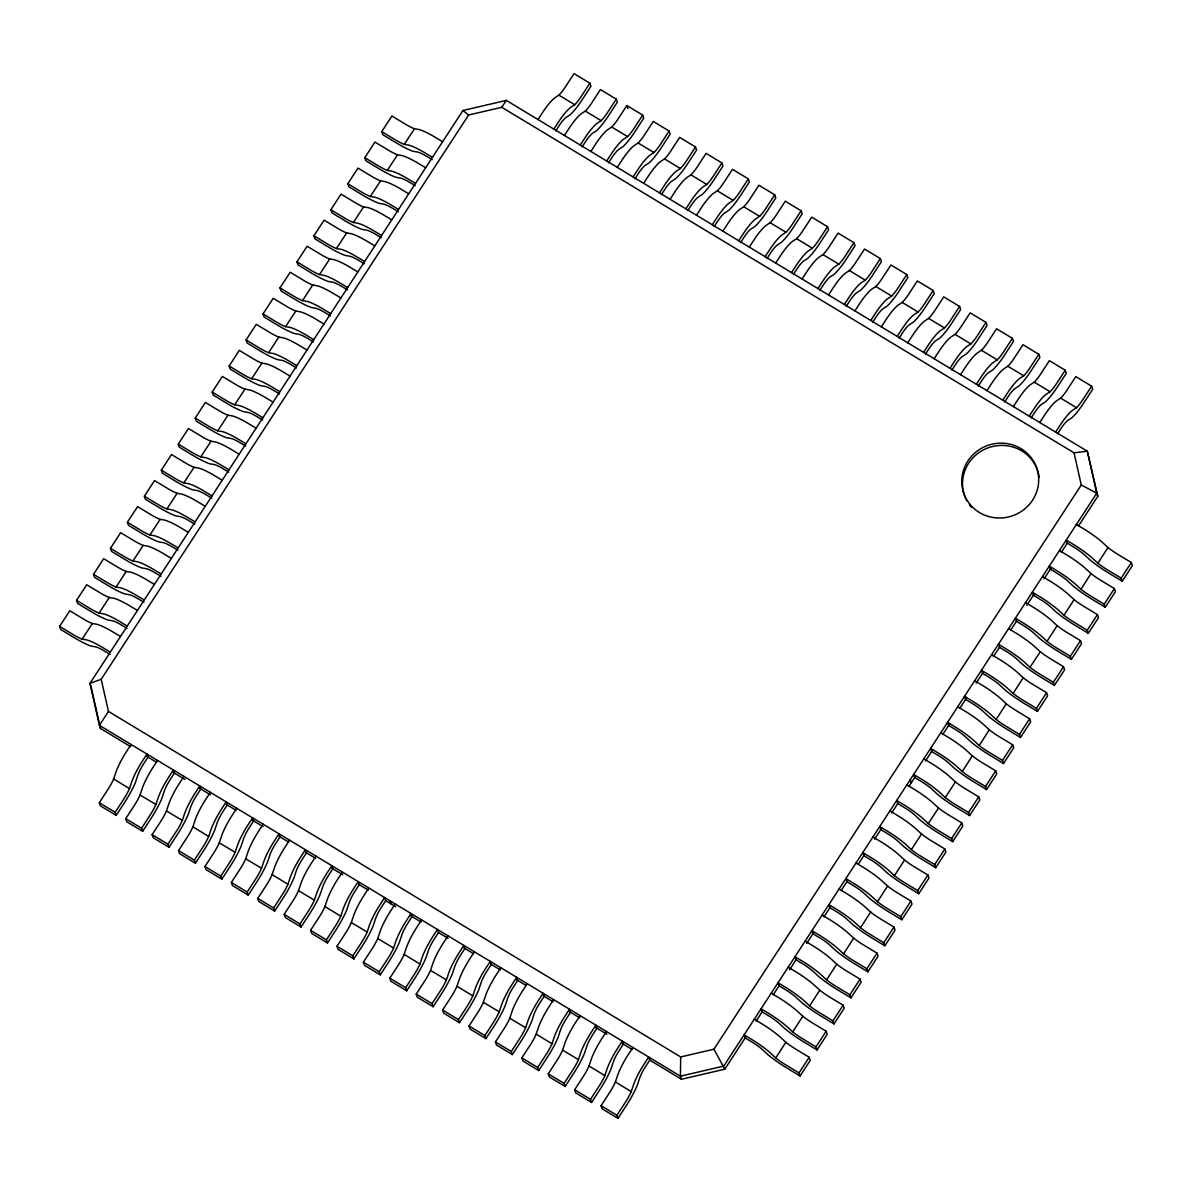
<?xml version="1.0" encoding="UTF-8"?>
<svg xmlns="http://www.w3.org/2000/svg" width="1192" height="1192" viewBox="0 0 1192 1192"><rect width="100%" height="100%" fill="white"/><g stroke="black" fill="none" stroke-linecap="round" stroke-linejoin="round"><path stroke-width="1.5" d="M1078.432 526.059L1097.817 496.289L1087.313 451.217L506.317 100.396L501.802 107.295L468.59 115.013L101.216 679.261L108.457 711.415L680.692 1056.946L680.409 1076.182L681.452 1079.267L724.825 1069.164L746.058 1036.548M116.205 815.388L115.147 812.303L124.251 798.327A17.06 3.427 -58.9 0 0 129.481 788.612L132.059 780.939A26.82 5.394 -58.9 0 1 141.505 762.463L146.944 754.059L148.002 757.144L143.77 763.655A14.2 2.861 -58.9 0 0 137.84 775.247L135.501 782.295A29.666 5.975 -58.9 0 1 124.683 802.365L116.205 815.388L100.366 805.822L99.309 802.737L108.397 788.746A17.06 3.427 -58.9 0 0 113.627 779.047L116.205 771.373A26.82 5.394 -58.9 0 1 125.652 752.882L131.105 744.493M142.623 831.331L141.565 828.246L150.654 814.27A17.06 3.427 -58.9 0 0 155.884 804.57L158.462 796.882A26.82 5.394 -58.9 0 1 167.908 778.406L173.361 770.002L174.419 773.087L170.173 779.598A14.2 2.861 -58.9 0 0 164.258 791.19L161.918 798.253A29.666 5.975 -58.9 0 1 151.101 818.323L142.623 831.331L126.769 821.765L125.711 818.681L134.815 804.704A17.06 3.427 -58.9 0 0 140.045 795.004L142.623 787.316A26.82 5.394 -58.9 0 1 152.069 768.84L157.508 760.436M169.026 847.288L167.968 844.204L177.072 830.213A17.06 3.427 -58.9 0 0 182.287 820.513L184.879 812.825A26.82 5.394 -58.9 0 1 194.326 794.349L199.764 785.945L200.822 789.029L196.591 795.541A14.2 2.861 -58.9 0 0 190.66 807.148L188.321 814.196A29.666 5.975 -58.9 0 1 177.504 834.266L169.026 847.288L153.187 837.723L152.129 834.638L161.218 820.647A17.06 3.427 -58.9 0 0 166.448 810.947L169.026 803.259A26.82 5.394 -58.9 0 1 178.472 784.783L183.926 776.379M195.428 863.231L194.385 860.147L203.474 846.156A17.06 3.427 -58.9 0 0 208.704 836.456L211.282 828.783A26.82 5.394 -58.9 0 1 220.729 810.292L226.182 801.903L227.225 804.987L222.993 811.499A14.2 2.861 -58.9 0 0 217.063 823.091L214.724 830.139A29.666 5.975 -58.9 0 1 203.906 850.209L195.428 863.231L179.59 853.666L178.532 850.581L187.636 836.59A17.06 3.427 -58.9 0 0 192.851 826.89L195.443 819.217A26.82 5.394 -58.9 0 1 204.875 800.726L210.328 792.322M221.846 879.174L220.788 876.09L229.877 862.114A17.06 3.427 -58.9 0 0 235.107 852.399L237.685 844.726A26.82 5.394 -58.9 0 1 247.131 826.25L252.585 817.846L253.643 820.93L249.396 827.442A14.2 2.861 -58.9 0 0 243.481 839.034L241.142 846.082A29.666 5.975 -58.9 0 1 230.324 866.152L221.846 879.174L205.993 869.609L204.95 866.524L214.038 852.533A17.06 3.427 -58.9 0 0 219.268 842.833L221.846 835.16A26.82 5.394 -58.9 0 1 231.293 816.669L236.746 808.28M248.249 895.117L247.191 892.033L256.295 878.057A17.06 3.427 -58.9 0 0 261.525 868.357L264.103 860.669A26.82 5.394 -58.9 0 1 273.549 842.193L278.988 833.789L280.046 836.873L275.814 843.385A14.2 2.861 -58.9 0 0 269.884 854.977L267.544 862.039A29.666 5.975 -58.9 0 1 256.727 882.11L248.249 895.117L232.41 885.552L231.352 882.467L240.441 868.491A17.06 3.427 -58.9 0 0 245.671 858.776L248.249 851.103A26.82 5.394 -58.9 0 1 257.695 832.627L263.149 824.223M274.667 911.075L273.609 907.991L282.698 894A17.06 3.427 -58.9 0 0 287.928 884.3L290.505 876.612A26.82 5.394 -58.9 0 1 299.952 858.136L305.405 849.732L306.463 852.816L302.217 859.328A14.2 2.861 -58.9 0 0 296.286 870.92L293.947 877.982A29.666 5.975 -58.9 0 1 283.145 898.053L274.667 911.075L258.813 901.51L257.755 898.425L266.859 884.434A17.06 3.427 -58.9 0 0 272.089 874.734L274.667 867.046A26.82 5.394 -58.9 0 1 284.113 848.57L289.552 840.166M301.069 927.018L300.012 923.934L309.1 909.943A17.06 3.427 -58.9 0 0 314.33 900.243L316.923 892.57A26.82 5.394 -58.9 0 1 326.355 874.079L331.808 865.69L332.866 868.774L328.634 875.271A14.2 2.861 -58.9 0 0 322.704 886.878L320.365 893.926A29.666 5.975 -58.9 0 1 309.548 913.996L301.069 927.018L285.231 917.453L284.173 914.368L293.262 900.377A17.06 3.427 -58.9 0 0 298.492 890.677L301.069 882.989A26.82 5.394 -58.9 0 1 310.516 864.513L315.969 856.109M327.472 942.961L326.429 939.877L335.518 925.886A17.06 3.427 -58.9 0 0 340.748 916.186L343.326 908.513A26.82 5.394 -58.9 0 1 352.772 890.022L358.211 881.633L359.269 884.717L355.037 891.229A14.2 2.861 -58.9 0 0 349.107 902.821L346.768 909.868A29.666 5.975 -58.9 0 1 335.95 929.939L327.472 942.961L311.634 933.396L310.576 930.311L319.665 916.32A17.06 3.427 -58.9 0 0 324.894 906.62L327.487 898.947A26.82 5.394 -58.9 0 1 336.919 880.456L342.372 872.067M353.89 958.904L352.832 955.82L361.921 941.844A17.06 3.427 -58.9 0 0 367.151 932.144L369.729 924.456A26.82 5.394 -58.9 0 1 379.175 905.98L384.629 897.576L385.687 900.66L381.44 907.172A14.2 2.861 -58.9 0 0 375.525 918.764L373.185 925.812A29.666 5.975 -58.9 0 1 362.368 945.897L353.89 958.904L338.036 949.339L336.978 946.254L346.082 932.278A17.06 3.427 -58.9 0 0 351.312 922.563L353.89 914.89A26.82 5.394 -58.9 0 1 363.337 896.414L368.775 888.01M380.293 974.862L379.235 971.778L388.339 957.787A17.06 3.427 -58.9 0 0 393.569 948.087L396.146 940.399A26.82 5.394 -58.9 0 1 405.593 921.923L411.031 913.519L412.089 916.603L407.858 923.115A14.2 2.861 -58.9 0 0 401.928 934.707L399.588 941.769A29.666 5.975 -58.9 0 1 388.771 961.84L380.293 974.862L364.454 965.282L363.396 962.197L372.485 948.221A17.06 3.427 -58.9 0 0 377.715 938.521L380.293 930.833A26.82 5.394 -58.9 0 1 389.739 912.357L395.193 903.953M406.71 990.805L405.652 987.721L414.742 973.73A17.06 3.427 -58.9 0 0 419.971 964.03L422.549 956.356A26.82 5.394 -58.9 0 1 431.996 937.866L437.449 929.477L438.507 932.561L434.26 939.058A14.2 2.861 -58.9 0 0 428.33 950.665L425.991 957.712A29.666 5.975 -58.9 0 1 415.174 977.783L406.71 990.805L390.857 981.239L389.799 978.155L398.903 964.164A17.06 3.427 -58.9 0 0 404.133 954.464L406.71 946.776A26.82 5.394 -58.9 0 1 416.157 928.3L421.595 919.896M433.113 1006.748L432.055 1003.664L441.144 989.673A17.06 3.427 -58.9 0 0 446.374 979.973L448.967 972.299A26.82 5.394 -58.9 0 1 458.398 953.809L463.852 945.42L464.91 948.504L460.663 955.016A14.2 2.861 -58.9 0 0 454.748 966.608L452.409 973.655A29.666 5.975 -58.9 0 1 441.591 993.726L433.113 1006.748L417.274 997.183L416.217 994.098L425.306 980.107A17.06 3.427 -58.9 0 0 430.535 970.407L433.113 962.734A26.82 5.394 -58.9 0 1 442.56 944.243L448.013 935.854M459.516 1022.691L458.458 1019.607L467.562 1005.631A17.06 3.427 -58.9 0 0 472.792 995.931L475.37 988.242A26.82 5.394 -58.9 0 1 484.816 969.767L490.255 961.363L491.313 964.447L487.081 970.958A14.2 2.861 -58.9 0 0 481.151 982.551L478.812 989.598A29.666 5.975 -58.9 0 1 467.994 1009.684L459.516 1022.691L443.677 1013.126L442.619 1010.041L451.708 996.065A17.06 3.427 -58.9 0 0 456.938 986.35L459.531 978.677A26.82 5.394 -58.9 0 1 468.963 960.186L474.416 951.797M485.934 1038.649L484.876 1035.565L493.965 1021.574A17.06 3.427 -58.9 0 0 499.195 1011.874L501.772 1004.186A26.82 5.394 -58.9 0 1 511.219 985.709L516.672 977.306L517.73 980.39L513.484 986.902A14.2 2.861 -58.9 0 0 507.568 998.494L505.229 1005.556A29.666 5.975 -58.9 0 1 494.412 1025.627L485.934 1038.649L470.08 1029.068L469.022 1025.984L478.126 1012.008A17.06 3.427 -58.9 0 0 483.356 1002.308L485.934 994.62A26.82 5.394 -58.9 0 1 495.38 976.144L500.819 967.74M512.337 1054.592L511.279 1051.508L520.383 1037.517A17.06 3.427 -58.9 0 0 525.597 1027.817L528.19 1020.143A26.82 5.394 -58.9 0 1 537.637 1001.653L543.075 993.249L544.133 996.333L539.902 1002.844A14.2 2.861 -58.9 0 0 533.971 1014.452L531.632 1021.499A29.666 5.975 -58.9 0 1 520.815 1041.57L512.337 1054.592L496.498 1045.026L495.44 1041.942L504.529 1027.951A17.06 3.427 -58.9 0 0 509.759 1018.251L512.337 1010.563A26.82 5.394 -58.9 0 1 521.783 992.087L527.236 983.683M538.739 1070.535L537.696 1067.451L546.785 1053.46A17.06 3.427 -58.9 0 0 552.015 1043.76L554.593 1036.086A26.82 5.394 -58.9 0 1 564.039 1017.596L569.493 1009.207L570.536 1012.291L566.304 1018.802A14.2 2.861 -58.9 0 0 560.374 1030.395L558.035 1037.442A29.666 5.975 -58.9 0 1 547.217 1057.513L538.739 1070.535L522.901 1060.969L521.843 1057.885L530.947 1043.894A17.06 3.427 -58.9 0 0 536.162 1034.194L538.754 1026.521A26.82 5.394 -58.9 0 1 548.201 1008.03L553.639 999.641M565.157 1086.478L564.099 1083.394L573.188 1069.418A17.06 3.427 -58.9 0 0 578.418 1059.703L580.996 1052.029A26.82 5.394 -58.9 0 1 590.442 1033.553L595.896 1025.15L596.954 1028.234L592.707 1034.745A14.2 2.861 -58.9 0 0 586.792 1046.338L584.452 1053.385A29.666 5.975 -58.9 0 1 573.635 1073.456L565.157 1086.478L549.303 1076.912L548.26 1073.828L557.349 1059.837A17.06 3.427 -58.9 0 0 562.579 1050.137L565.157 1042.464A26.82 5.394 -58.9 0 1 574.604 1023.973L580.057 1015.584M591.56 1102.436L590.502 1099.337L599.606 1085.361A17.06 3.427 -58.9 0 0 604.836 1075.661L607.413 1067.972A26.82 5.394 -58.9 0 1 616.86 1049.496L622.298 1041.093L623.356 1044.177L619.125 1050.688A14.2 2.861 -58.9 0 0 613.195 1062.281L610.855 1069.343A29.666 5.975 -58.9 0 1 600.038 1089.413L591.56 1102.436L575.721 1092.855L574.663 1089.771L583.752 1075.795A17.06 3.427 -58.9 0 0 588.982 1066.095L591.56 1058.407A26.82 5.394 -58.9 0 1 601.006 1039.931L606.46 1031.527M617.977 1118.379L616.92 1115.295L626.009 1101.304A17.06 3.427 -58.9 0 0 631.238 1091.604L633.816 1083.915A26.82 5.394 -58.9 0 1 643.263 1065.439L648.716 1057.036L649.774 1060.12L645.528 1066.631A14.2 2.861 -58.9 0 0 639.597 1078.238L637.273 1085.286A29.666 5.975 -58.9 0 1 626.456 1105.357L617.977 1118.379L602.124 1108.813L601.066 1105.729L610.17 1091.738A17.06 3.427 -58.9 0 0 615.4 1082.038L617.977 1074.35A26.82 5.394 -58.9 0 1 627.424 1055.874L632.863 1047.47M129.481 788.612L113.657 778.972M140.045 795.004L155.914 804.481M166.448 810.947L182.331 820.439M208.704 836.456L192.895 826.816M219.268 842.833L235.137 852.325M245.671 858.776L261.555 868.268M298.492 890.677L314.375 900.169M340.748 916.186L324.939 906.546M351.312 922.563L367.181 932.055M377.715 938.521L393.598 948.013M419.971 964.03L404.163 954.39M430.535 970.407L446.419 979.899M483.356 1002.308L499.225 1011.799M509.759 1018.251L525.642 1027.742M552.015 1043.76L536.206 1034.12M562.579 1050.137L578.448 1059.628M631.238 1091.604L615.43 1081.964M108.457 711.415L99.413 725.347L100.471 728.446L130.748 746.728M110.036 654.408L104.762 651.219A14.2 2.309 33.1 0 0 95.211 646.749L91.143 646.094A29.666 4.828 33.1 0 1 73.859 637.452L60.658 629.48L59.6 626.396L69.777 610.766L83.947 619.318A17.06 2.786 33.1 0 0 92.291 623.49L96.776 624.265A26.82 4.366 33.1 0 1 111.988 631.388L120.481 636.498M126.993 628.363L121.718 625.174A14.2 2.309 33.1 0 0 112.167 620.719L108.099 620.049A29.666 4.828 33.1 0 1 90.816 611.422L77.614 603.435L76.556 600.351L86.733 584.736L100.888 593.273A17.06 2.786 33.1 0 0 109.247 597.46L113.732 598.235A26.82 4.366 33.1 0 1 128.945 605.342L137.438 610.453M143.949 602.332L138.674 599.144A14.2 2.309 33.1 0 0 129.123 594.674L125.056 594.003A29.666 4.828 33.1 0 1 107.772 585.376L94.57 577.405L93.512 574.32L103.674 558.69L117.844 567.243A17.06 2.786 33.1 0 0 126.203 571.415L130.688 572.19A26.82 4.366 33.1 0 1 145.901 579.312L154.379 584.423M160.905 576.287L155.616 573.099A14.2 2.309 33.1 0 0 146.08 568.629L141.997 567.973A29.666 4.828 33.1 0 1 124.728 559.331L111.512 551.36L110.469 548.275L120.63 532.66L134.8 541.198A17.06 2.786 33.1 0 0 143.159 545.37L147.644 546.145A26.82 4.366 33.1 0 1 162.857 553.267L171.335 558.377M177.861 550.242L172.572 547.053A14.2 2.309 33.1 0 0 163.036 542.598L158.953 541.928A29.666 4.828 33.1 0 1 141.684 533.301L128.468 525.314L127.41 522.23L137.587 506.615L151.756 515.153A17.06 2.786 33.1 0 0 160.115 519.34L164.6 520.114A26.82 4.366 33.1 0 1 179.798 527.222L188.291 532.332M194.817 524.212L189.528 521.023A14.2 2.309 33.1 0 0 179.992 516.553L175.909 515.898A29.666 4.828 33.1 0 1 158.625 507.256L145.424 499.284L144.366 496.2L154.543 480.57L168.713 489.122A17.06 2.786 33.1 0 0 177.072 493.294L181.556 494.069A26.82 4.366 33.1 0 1 196.755 501.191L205.248 506.302M211.774 498.167L206.484 494.978A14.2 2.309 33.1 0 0 196.948 490.508L192.866 489.852A29.666 4.828 33.1 0 1 175.582 481.21L162.38 473.239L161.322 470.155L171.499 454.539L185.669 463.077A17.06 2.786 33.1 0 0 194.013 467.249L198.498 468.024A26.82 4.366 33.1 0 1 213.711 475.146L222.204 480.257M228.715 472.121L223.44 468.933A14.2 2.309 33.1 0 0 213.904 464.478L209.822 463.807A29.666 4.828 33.1 0 1 192.538 455.18L179.336 447.209L178.279 444.124L188.455 428.494L202.625 437.047A17.06 2.786 33.1 0 0 210.969 441.219L215.454 441.994A26.82 4.366 33.1 0 1 230.667 449.101L239.16 454.212M245.671 446.091L240.397 442.902A14.2 2.309 33.1 0 0 230.846 438.433L226.778 437.777A29.666 4.828 33.1 0 1 209.494 429.135L196.293 421.163L195.235 418.079L205.411 402.449L219.581 411.002A17.06 2.786 33.1 0 0 227.925 415.174L232.41 415.948A26.82 4.366 33.1 0 1 247.623 423.071L256.116 428.181M262.627 420.046L257.353 416.857A14.2 2.309 33.1 0 0 247.802 412.402L243.734 411.732A29.666 4.828 33.1 0 1 226.45 403.09L213.249 395.118L212.191 392.034L222.368 376.419L236.523 384.956A17.06 2.786 33.1 0 0 244.881 389.128L249.366 389.918A26.82 4.366 33.1 0 1 264.579 397.025L273.072 402.136M279.584 394.016L274.309 390.827A14.2 2.309 33.1 0 0 264.758 386.357L260.69 385.687A29.666 4.828 33.1 0 1 243.406 377.059L230.205 369.088L229.147 366.004L239.309 350.373L253.479 358.926A17.06 2.786 33.1 0 0 261.838 363.098L266.323 363.873A26.82 4.366 33.1 0 1 281.535 370.995L290.014 376.091M296.54 367.97L291.25 364.782A14.2 2.309 33.1 0 0 281.714 360.312L277.632 359.656A29.666 4.828 33.1 0 1 260.363 351.014L247.146 343.043L246.103 339.958L256.265 324.328L270.435 332.881A17.06 2.786 33.1 0 0 278.794 337.053L283.279 337.828A26.82 4.366 33.1 0 1 298.492 344.95L306.97 350.061M313.496 341.925L308.207 338.737A14.2 2.309 33.1 0 0 298.671 334.281L294.588 333.611A29.666 4.828 33.1 0 1 277.319 324.984L264.103 316.998L263.045 313.913L273.221 298.298L287.391 306.836A17.06 2.786 33.1 0 0 295.75 311.023L300.235 311.797A26.82 4.366 33.1 0 1 315.433 318.905L323.926 324.015M330.452 315.895L325.163 312.706A14.2 2.309 33.1 0 0 315.627 308.236L311.544 307.566A29.666 4.828 33.1 0 1 294.26 298.939L281.059 290.967L280.001 287.883L290.178 272.253L304.347 280.805A17.06 2.786 33.1 0 0 312.706 284.977L317.191 285.752A26.82 4.366 33.1 0 1 332.389 292.874L340.882 297.985M347.394 289.85L342.119 286.661A14.2 2.309 33.1 0 0 332.583 282.191L328.5 281.535A29.666 4.828 33.1 0 1 311.216 272.894L298.015 264.922L296.957 261.838L307.134 246.222L321.304 254.76A17.06 2.786 33.1 0 0 329.648 258.932L334.132 259.707A26.82 4.366 33.1 0 1 349.345 266.829L357.838 271.94M364.35 263.805L359.075 260.616A14.2 2.309 33.1 0 0 349.524 256.161L345.457 255.49A29.666 4.828 33.1 0 1 328.173 246.863L314.971 238.877L313.913 235.792L324.09 220.177L338.26 228.715A17.06 2.786 33.1 0 0 346.604 232.902L351.089 233.677A26.82 4.366 33.1 0 1 366.302 240.784L374.795 245.895M381.306 237.774L376.031 234.586A14.2 2.309 33.1 0 0 366.48 230.116L362.413 229.46A29.666 4.828 33.1 0 1 345.129 220.818L331.927 212.846L330.869 209.762L341.046 194.132L355.216 202.685A17.06 2.786 33.1 0 0 363.56 206.857L368.045 207.631A26.82 4.366 33.1 0 1 383.258 214.754L391.751 219.864M398.262 211.729L392.988 208.54A14.2 2.309 33.1 0 0 383.437 204.07L379.369 203.415A29.666 4.828 33.1 0 1 362.085 194.773L348.884 186.801L347.826 183.717L358.002 168.102L372.157 176.639A17.06 2.786 33.1 0 0 380.516 180.811L385.001 181.586A26.82 4.366 33.1 0 1 400.214 188.709L408.707 193.819M415.218 185.684L409.929 182.495A14.2 2.309 33.1 0 0 400.393 178.04L396.325 177.37A29.666 4.828 33.1 0 1 379.041 168.743L365.84 160.771L364.782 157.687L374.944 142.057L389.113 150.609A17.06 2.786 33.1 0 0 397.472 154.781L401.957 155.556A26.82 4.366 33.1 0 1 417.17 162.663L425.648 167.774M432.175 159.654L426.885 156.465A14.2 2.309 33.1 0 0 417.349 151.995L413.266 151.339A29.666 4.828 33.1 0 1 395.997 142.697L382.781 134.726L381.738 131.641L391.9 116.011L406.07 124.564A17.06 2.786 33.1 0 0 414.429 128.736L418.913 129.511A26.82 4.366 33.1 0 1 434.126 136.633L442.605 141.744M59.6 626.396L73.77 634.949A17.06 2.786 33.1 0 0 82.129 639.121L92.35 623.505M76.556 600.351L90.726 608.903A17.06 2.786 33.1 0 0 99.07 613.075L109.306 597.475M93.512 574.32L107.682 582.858A17.06 2.786 33.1 0 0 116.026 587.045L126.263 571.43M110.469 548.275L124.624 556.828A17.06 2.786 33.1 0 0 132.982 561L143.219 545.4M127.41 522.23L141.58 530.783A17.06 2.786 33.1 0 0 149.939 534.955L160.16 519.354M144.366 496.2L158.536 504.738A17.06 2.786 33.1 0 0 166.895 508.924L177.116 493.309M161.322 470.155L175.492 478.707A17.06 2.786 33.1 0 0 183.851 482.879L194.072 467.279M178.279 444.124L192.448 452.662A17.06 2.786 33.1 0 0 200.807 456.834L211.029 441.234M195.235 418.079L209.405 426.632A17.06 2.786 33.1 0 0 217.749 430.804L227.985 415.188M212.191 392.034L226.361 400.587A17.06 2.786 33.1 0 0 234.705 404.758L244.941 389.158M229.147 366.004L243.317 374.541A17.06 2.786 33.1 0 0 251.661 378.713L261.897 363.113M246.103 339.958L260.258 348.511A17.06 2.786 33.1 0 0 268.617 352.683L278.839 337.068M263.045 313.913L277.215 322.466A17.06 2.786 33.1 0 0 285.573 326.638L295.795 311.038M280.001 287.883L294.171 296.421A17.06 2.786 33.1 0 0 302.53 300.593L312.751 284.992M296.957 261.838L311.127 270.39A17.06 2.786 33.1 0 0 319.486 274.562L329.707 258.962M313.913 235.792L328.083 244.345A17.06 2.786 33.1 0 0 336.442 248.517L346.663 232.917M330.869 209.762L345.039 218.3A17.06 2.786 33.1 0 0 353.383 222.487L363.62 206.872M347.826 183.717L361.995 192.27A17.06 2.786 33.1 0 0 370.339 196.442L380.576 180.841M364.782 157.687L378.952 166.224A17.06 2.786 33.1 0 0 387.296 170.396L397.532 154.796M381.738 131.641L395.893 140.179A17.06 2.786 33.1 0 0 404.252 144.366L414.473 128.751M506.317 100.396L462.958 110.498L89.966 683.374L99.413 725.347L680.409 1076.182L723.768 1066.08L1096.759 493.205L1087.313 451.217L1074.037 452.826L501.802 107.295M538.009 119.528L543.463 111.184A26.82 5.394 -58.9 0 1 554.697 97.908L558.944 95.092A17.06 3.427 -58.9 0 0 564.919 87.582L574.023 73.621L589.876 83.187L590.934 86.271L582.456 99.294A29.666 5.975 -58.9 0 1 570.089 114.834L566.185 117.352A14.2 2.861 -58.9 0 0 559.152 125.681L555.755 130.882M553.848 129.109L559.316 120.75A26.82 5.394 -58.9 0 1 570.536 107.474L574.797 104.672A17.06 3.427 -58.9 0 0 580.772 97.148L589.876 83.187M564.412 135.486L569.88 127.127A26.82 5.394 -58.9 0 1 581.1 113.851L585.361 111.05A17.06 3.427 -58.9 0 0 591.336 103.54L600.44 89.564L616.279 99.145L617.337 102.229L608.859 115.237A29.666 5.975 -58.9 0 1 596.492 130.777L592.603 133.295A14.2 2.861 -58.9 0 0 585.555 141.624L582.158 146.839M580.266 145.052L585.719 136.693A26.82 5.394 -58.9 0 1 596.954 123.417L601.2 120.615A17.06 3.427 -58.9 0 0 607.175 113.106L616.279 99.145M590.83 151.429L596.283 143.07A26.82 5.394 -58.9 0 1 607.518 129.794L611.764 126.993A17.06 3.427 -58.9 0 0 617.739 119.483L626.843 105.522L642.697 115.088L643.74 118.172L635.276 131.195A29.666 5.975 -58.9 0 1 622.894 146.72L619.006 149.238A14.2 2.861 -58.9 0 0 611.958 157.567L608.576 162.782M606.668 160.994L612.137 152.636A26.82 5.394 -58.9 0 1 623.356 139.375L627.603 136.559A17.06 3.427 -58.9 0 0 633.593 129.049L642.697 115.088M617.232 167.372L622.701 159.013A26.82 5.394 -58.9 0 1 633.92 145.752L638.167 142.936A17.06 3.427 -58.9 0 0 644.157 135.426L653.261 121.465L669.099 131.031L670.157 134.115L661.679 147.137A29.666 5.975 -58.9 0 1 649.312 162.678L645.423 165.196A14.2 2.861 -58.9 0 0 638.376 173.511L634.978 178.726M633.071 176.938L638.539 168.579A26.82 5.394 -58.9 0 1 649.774 155.318L654.021 152.501A17.06 3.427 -58.9 0 0 659.995 144.992L669.099 131.031M643.635 183.315L649.104 174.971A26.82 5.394 -58.9 0 1 660.338 161.695L664.585 158.879A17.06 3.427 -58.9 0 0 670.56 151.369L679.663 137.408L695.502 146.974L696.56 150.058L688.082 163.081A29.666 5.975 -58.9 0 1 675.715 178.621L671.826 181.139A14.2 2.861 -58.9 0 0 664.778 189.468L661.396 194.668M659.489 192.895L664.942 184.536A26.82 5.394 -58.9 0 1 676.177 171.261L680.423 168.459A17.06 3.427 -58.9 0 0 686.398 160.935L695.502 146.974M670.053 199.273L675.506 190.914A26.82 5.394 -58.9 0 1 686.741 177.638L690.987 174.837A17.06 3.427 -58.9 0 0 696.962 167.327L706.066 153.351L721.92 162.931L722.978 166.016L714.5 179.024A29.666 5.975 -58.9 0 1 702.133 194.564L698.229 197.082A14.2 2.861 -58.9 0 0 691.196 205.411L687.799 210.611M685.892 208.838L691.36 200.48A26.82 5.394 -58.9 0 1 702.58 187.204L706.841 184.402A17.06 3.427 -58.9 0 0 712.816 176.893L721.92 162.931M696.456 215.216L701.924 206.857A26.82 5.394 -58.9 0 1 713.144 193.581L717.405 190.78A17.06 3.427 -58.9 0 0 723.38 183.27L732.484 169.309L748.323 178.874L749.381 181.959L740.903 194.981A29.666 5.975 -58.9 0 1 728.535 210.507L724.647 213.025A14.2 2.861 -58.9 0 0 717.599 221.354L714.202 226.569M712.309 224.781L717.763 216.422A26.82 5.394 -58.9 0 1 728.997 203.161L733.244 200.345A17.06 3.427 -58.9 0 0 739.219 192.836L748.323 178.874M722.873 231.159L728.327 222.8A26.82 5.394 -58.9 0 1 739.562 209.539L743.808 206.723A17.06 3.427 -58.9 0 0 749.783 199.213L758.887 185.252L774.726 194.817L775.783 197.902L767.305 210.924A29.666 5.975 -58.9 0 1 754.938 226.465L751.049 228.983A14.2 2.861 -58.9 0 0 744.002 237.297L740.619 242.512M738.712 240.724L744.18 232.365A26.82 5.394 -58.9 0 1 755.4 219.105L759.647 216.288A17.06 3.427 -58.9 0 0 765.637 208.779L774.726 194.817M749.276 247.102L754.745 238.743A26.82 5.394 -58.9 0 1 765.964 225.482L770.211 222.666A17.06 3.427 -58.9 0 0 776.201 215.156L785.29 201.195L801.143 210.76L802.201 213.845L793.723 226.867A29.666 5.975 -58.9 0 1 781.356 242.408L777.467 244.926A14.2 2.861 -58.9 0 0 770.419 253.255L767.022 258.455M765.115 256.682L770.583 248.323A26.82 5.394 -58.9 0 1 781.818 235.047L786.064 232.231A17.06 3.427 -58.9 0 0 792.039 224.722L801.143 210.76M775.679 263.06L781.147 254.701A26.82 5.394 -58.9 0 1 792.382 241.425L796.628 238.624A17.06 3.427 -58.9 0 0 802.603 231.099L811.707 217.138L827.546 226.718L828.604 229.803L820.126 242.81A29.666 5.975 -58.9 0 1 807.759 258.351L803.87 260.869A14.2 2.861 -58.9 0 0 796.822 269.198L793.44 274.398M791.533 272.625L796.986 264.266A26.82 5.394 -58.9 0 1 808.221 250.99L812.467 248.189A17.06 3.427 -58.9 0 0 818.442 240.68L827.546 226.718M802.097 279.002L807.55 270.644A26.82 5.394 -58.9 0 1 818.785 257.368L823.031 254.566A17.06 3.427 -58.9 0 0 829.006 247.057L838.11 233.096L853.964 242.661L855.022 245.746L846.543 258.768A29.666 5.975 -58.9 0 1 834.162 274.294L830.273 276.812A14.2 2.861 -58.9 0 0 823.24 285.141L819.843 290.356M817.936 288.568L823.404 280.209A26.82 5.394 -58.9 0 1 834.623 266.933L838.87 264.132A17.06 3.427 -58.9 0 0 844.86 256.623L853.964 242.661M828.5 294.945L833.968 286.587A26.82 5.394 -58.9 0 1 845.188 273.326L849.434 270.51A17.06 3.427 -58.9 0 0 855.424 263L864.528 249.039L880.366 258.604L881.424 261.689L872.946 274.711A29.666 5.975 -58.9 0 1 860.579 290.252L856.69 292.77A14.2 2.861 -58.9 0 0 849.643 301.084L846.246 306.299M844.353 304.511L849.807 296.152A26.82 5.394 -58.9 0 1 861.041 282.891L865.288 280.075A17.06 3.427 -58.9 0 0 871.263 272.566L880.366 258.604M854.917 310.889L860.371 302.53A26.82 5.394 -58.9 0 1 871.605 289.269L875.852 286.452A17.06 3.427 -58.9 0 0 881.827 278.943L890.931 264.982L906.769 274.547L907.827 277.632L899.349 290.654A29.666 5.975 -58.9 0 1 886.982 306.195L883.093 308.713A14.2 2.861 -58.9 0 0 876.046 317.042L872.663 322.242M870.756 320.454L876.209 312.11A26.82 5.394 -58.9 0 1 887.444 298.834L891.691 296.018A17.06 3.427 -58.9 0 0 897.68 288.509L906.769 274.547M881.32 326.846L886.774 318.488A26.82 5.394 -58.9 0 1 898.008 305.212L902.255 302.395A17.06 3.427 -58.9 0 0 908.229 294.886L917.333 280.925L933.187 290.49L934.245 293.575L925.767 306.597A29.666 5.975 -58.9 0 1 913.4 322.138L909.496 324.656A14.2 2.861 -58.9 0 0 902.463 332.985L899.066 338.185M897.159 336.412L902.627 328.053A26.82 5.394 -58.9 0 1 913.862 314.777L918.108 311.976A17.06 3.427 -58.9 0 0 924.083 304.467L933.187 290.49M907.723 342.789L913.191 334.43A26.82 5.394 -58.9 0 1 924.411 321.155L928.672 318.353A17.06 3.427 -58.9 0 0 934.647 310.844L943.751 296.882L959.59 306.448L960.648 309.533L952.17 322.555A29.666 5.975 -58.9 0 1 939.803 338.081L935.914 340.599A14.2 2.861 -58.9 0 0 928.866 348.928L925.469 354.143M923.577 352.355L929.03 343.996A26.82 5.394 -58.9 0 1 940.264 330.72L944.511 327.919A17.06 3.427 -58.9 0 0 950.486 320.41L959.59 306.448M934.141 358.732L939.594 350.373A26.82 5.394 -58.9 0 1 950.829 337.113L955.075 334.296A17.06 3.427 -58.9 0 0 961.05 326.787L970.154 312.825L986.008 322.391L987.051 325.476L978.587 338.498A29.666 5.975 -58.9 0 1 966.205 354.039L962.317 356.557A14.2 2.861 -58.9 0 0 955.269 364.871L951.887 370.086M949.979 368.298L955.448 359.939A26.82 5.394 -58.9 0 1 966.667 346.678L970.914 343.862A17.06 3.427 -58.9 0 0 976.904 336.353L986.008 322.391M960.543 374.675L966.012 366.316A26.82 5.394 -58.9 0 1 977.231 353.055L981.478 350.239A17.06 3.427 -58.9 0 0 987.468 342.73L996.572 328.769L1012.41 338.334L1013.468 341.419L1004.99 354.441A29.666 5.975 -58.9 0 1 992.623 369.982L988.734 372.5A14.2 2.861 -58.9 0 0 981.687 380.829L978.289 386.029M976.382 384.241L981.85 375.897A26.82 5.394 -58.9 0 1 993.085 362.621L997.332 359.805A17.06 3.427 -58.9 0 0 1003.306 352.296L1012.41 338.334M986.946 390.633L992.414 382.274A26.82 5.394 -58.9 0 1 1003.649 368.998L1007.896 366.182A17.06 3.427 -58.9 0 0 1013.871 358.673L1022.974 344.712L1038.813 354.277L1039.871 357.362L1031.393 370.384A29.666 5.975 -58.9 0 1 1019.026 385.925L1015.137 388.443A14.2 2.861 -58.9 0 0 1008.089 396.772L1004.707 401.972M1002.8 400.199L1008.253 391.84A26.82 5.394 -58.9 0 1 1019.488 378.564L1023.734 375.763A17.06 3.427 -58.9 0 0 1029.709 368.254L1038.813 354.277M1013.364 406.576L1018.817 398.217A26.82 5.394 -58.9 0 1 1030.052 384.942L1034.298 382.14A17.06 3.427 -58.9 0 0 1040.273 374.631L1049.377 360.669L1065.231 370.235L1066.289 373.32L1057.811 386.327A29.666 5.975 -58.9 0 1 1045.444 401.868L1041.54 404.386A14.2 2.861 -58.9 0 0 1034.507 412.715L1031.11 417.93M1029.203 416.142L1034.671 407.783A26.82 5.394 -58.9 0 1 1045.891 394.507L1050.152 391.706A17.06 3.427 -58.9 0 0 1056.127 384.197L1065.231 370.235M1039.767 422.519L1045.235 414.16A26.82 5.394 -58.9 0 1 1056.455 400.885L1060.716 398.083A17.06 3.427 -58.9 0 0 1066.691 390.574L1075.795 376.612L1091.634 386.178L1092.692 389.262L1084.213 402.285A29.666 5.975 -58.9 0 1 1071.846 417.826L1067.957 420.329A14.2 2.861 -58.9 0 0 1060.91 428.658L1057.513 433.873M1055.62 432.085L1061.074 423.726A26.82 5.394 -58.9 0 1 1072.308 410.465L1076.555 407.649A17.06 3.427 -58.9 0 0 1082.53 400.139L1091.634 386.178M680.692 1056.946L713.904 1049.228L1081.278 484.98L1074.037 452.826M756.175 1021.023L762.239 1011.695M773.37 994.62L779.434 985.292M789.551 969.767L796.628 958.889M806.731 943.349L813.823 932.487M823.925 916.946L830.004 907.633M841.12 890.543L847.184 881.231M858.314 864.14L864.379 854.813M874.496 839.287L881.573 828.41M891.691 812.884L897.755 803.557L896.697 800.473L905.205 805.628A26.82 4.366 33.1 0 1 922.191 817.95L928.344 823.612A17.06 2.786 33.1 0 0 937.448 829.975L951.633 838.542L952.691 841.627L962.853 825.996L961.795 822.912L947.625 814.345A17.06 2.786 33.1 0 1 938.521 807.982L932.367 802.335A26.82 4.366 33.1 0 0 915.382 790.013L906.874 784.857M908.781 786.631L915.367 776.513M925.499 760.943L932.591 750.051M942.723 734.495L949.815 723.604M959.947 708.048L966.027 698.706M976.159 683.15L983.251 672.258M993.383 656.688L999.462 647.36L998.419 644.246L1006.927 649.387A26.82 4.366 33.1 0 1 1023.928 661.724L1030.082 667.371A17.06 2.786 33.1 0 0 1039.186 673.733L1053.356 682.301L1054.413 685.385L1064.59 669.77L1063.532 666.686L1049.347 658.103A17.06 2.786 33.1 0 1 1040.244 651.741L1034.09 646.094A26.82 4.366 33.1 0 0 1017.104 633.772L1008.596 628.616M1010.607 630.24L1016.687 620.898M1026.819 605.342L1033.911 594.45M1044.043 578.895L1051.135 568.003M1061.267 552.432L1067.347 543.105M785.871 1042.285L785.93 1042.344A17.06 2.786 33.1 0 0 795.034 1048.707L809.219 1057.274L810.262 1060.359L800.1 1075.989L799.042 1072.904L784.857 1064.337A17.06 2.786 33.1 0 1 775.754 1057.96L785.871 1042.285L779.777 1036.697A26.82 4.366 33.1 0 0 762.791 1024.36L754.283 1019.22M802.827 1016.24L802.887 1016.299A17.06 2.786 33.1 0 0 811.99 1022.662L826.16 1031.229L827.218 1034.313L817.056 1049.943L815.998 1046.859L801.814 1038.292A17.06 2.786 33.1 0 1 792.71 1031.929L802.827 1016.24L796.733 1010.652A26.82 4.366 33.1 0 0 779.747 998.33L771.239 993.174M819.768 990.209L819.843 990.254A17.06 2.786 33.1 0 0 828.947 996.631L843.116 1005.199L844.174 1008.283L833.998 1023.898L832.955 1020.814L818.77 1012.246A17.06 2.786 33.1 0 1 809.666 1005.884L819.768 990.209L813.689 984.607A26.82 4.366 33.1 0 0 796.688 972.285L788.195 967.129M836.799 964.224L836.724 964.164A17.06 2.786 33.1 0 0 845.903 970.586L860.073 979.154L861.131 982.238L850.954 997.868L849.896 994.784L835.726 986.216A17.06 2.786 33.1 0 1 826.622 979.839L836.724 964.164L830.645 958.577A26.82 4.366 33.1 0 0 813.644 946.239L805.151 941.099M853.755 938.178L853.681 938.134A17.06 2.786 33.1 0 0 862.859 944.541L877.029 953.123L878.087 956.207L867.91 971.823L866.852 968.738L852.682 960.171A17.06 2.786 33.1 0 1 843.578 953.809L853.681 938.134L847.601 932.531A26.82 4.366 33.1 0 0 830.601 920.209L822.107 915.054M870.711 912.133L870.637 912.089A17.06 2.786 33.1 0 0 879.815 918.511L893.985 927.078L895.043 930.162L884.866 945.778L883.808 942.693L869.638 934.126A17.06 2.786 33.1 0 1 860.535 927.763L870.637 912.089L864.558 906.486A26.82 4.366 33.1 0 0 847.557 894.164L839.049 889.008M887.593 886.043L887.653 886.103A17.06 2.786 33.1 0 0 896.757 892.465L910.941 901.033L911.999 904.117L901.822 919.747L900.765 916.663L886.595 908.095A17.06 2.786 33.1 0 1 877.491 901.718L887.593 886.043L881.499 880.456A26.82 4.366 33.1 0 0 864.513 868.119L856.005 862.978M904.549 860.013L904.609 860.058A17.06 2.786 33.1 0 0 913.713 866.435L927.898 875.002L928.955 878.087L918.779 893.702L917.721 890.618L903.551 882.05A17.06 2.786 33.1 0 1 894.447 875.688L904.549 860.013L898.455 854.411A26.82 4.366 33.1 0 0 881.469 842.088L872.961 836.933M921.565 834.028L921.505 833.968A17.06 2.786 33.1 0 0 930.669 840.39L944.854 848.957L945.897 852.042L935.735 867.672L934.677 864.587L920.492 856.005A17.06 2.786 33.1 0 1 911.388 849.643L921.505 833.968L915.411 828.38A26.82 4.366 33.1 0 0 898.425 816.043L889.917 810.888M928.285 823.553L938.521 807.982M955.477 781.937L955.403 781.892A17.06 2.786 33.1 0 0 964.581 788.314L978.751 796.882L979.809 799.966L969.632 815.581L968.589 812.497L954.405 803.929A17.06 2.786 33.1 0 1 945.301 797.567L955.403 781.892L949.324 776.29A26.82 4.366 33.1 0 0 932.323 763.968L923.83 758.812M972.359 755.847L972.434 755.907A17.06 2.786 33.1 0 0 981.538 762.269L995.707 770.837L996.765 773.921L986.589 789.551L985.531 786.467L971.361 777.899A17.06 2.786 33.1 0 1 962.257 771.522L972.359 755.847L966.28 750.26A26.82 4.366 33.1 0 0 949.279 737.923L940.786 732.782M989.315 729.802L989.39 729.862A17.06 2.786 33.1 0 0 998.494 736.224L1012.664 744.791L1013.721 747.876L1003.545 763.506L1002.487 760.422L988.317 751.854A17.06 2.786 33.1 0 1 979.213 745.492L989.315 729.802L983.236 724.215A26.82 4.366 33.1 0 0 966.235 711.892L957.727 706.737M1006.346 703.816L1006.272 703.772A17.06 2.786 33.1 0 0 1015.435 710.194L1029.62 718.761L1030.678 721.845L1020.501 737.461L1019.443 734.376L1005.273 725.809A17.06 2.786 33.1 0 1 996.169 719.447L1006.272 703.772L1000.192 698.169A26.82 4.366 33.1 0 0 983.191 685.847L974.683 680.692M1023.287 677.786L1023.228 677.726A17.06 2.786 33.1 0 0 1032.391 684.148L1046.576 692.716L1047.634 695.8L1037.457 711.43L1036.399 708.346L1022.229 699.779A17.06 2.786 33.1 0 1 1013.126 693.401L1023.228 677.726L1017.134 672.139A26.82 4.366 33.1 0 0 1000.148 659.802L991.64 654.661M1030.007 667.311L1040.244 651.741M1057.2 625.696L1057.14 625.651A17.06 2.786 33.1 0 0 1066.304 632.073L1080.488 640.64L1081.531 643.725L1071.37 659.34L1070.312 656.256L1056.127 647.688A17.06 2.786 33.1 0 1 1047.023 641.326L1057.14 625.651L1051.046 620.049A26.82 4.366 33.1 0 0 1034.06 607.726L1025.552 602.571M1074.096 599.606L1074.156 599.665A17.06 2.786 33.1 0 0 1083.26 606.028L1097.43 614.595L1098.488 617.679L1088.326 633.31L1087.268 630.225L1073.083 621.658A17.06 2.786 33.1 0 1 1063.979 615.281L1074.096 599.606L1068.002 594.018A26.82 4.366 33.1 0 0 1051.016 581.681L1042.508 576.541M1091.112 573.62L1091.038 573.576A17.06 2.786 33.1 0 0 1100.216 579.982L1114.386 588.565L1115.444 591.649L1105.267 607.264L1104.224 604.18L1090.039 595.613A17.06 2.786 33.1 0 1 1080.935 589.25L1091.038 573.576L1084.958 567.973A26.82 4.366 33.1 0 0 1067.957 555.651L1059.464 550.495M1108.068 547.59L1107.994 547.53A17.06 2.786 33.1 0 0 1117.172 553.952L1131.342 562.52L1132.4 565.604L1122.223 581.234L1121.165 578.15L1106.995 569.567A17.06 2.786 33.1 0 1 1097.892 563.205L1107.994 547.53L1101.915 541.943A26.82 4.366 33.1 0 0 1084.914 529.606L1076.421 524.45M799.042 1072.904L809.219 1057.274M815.998 1046.859L826.16 1031.229M832.955 1020.814L843.116 1005.199M849.896 994.784L860.073 979.154M866.852 968.738L877.029 953.123M883.808 942.693L893.985 927.078M900.765 916.663L910.941 901.033M917.721 890.618L927.898 875.002M934.677 864.587L944.854 848.957M951.633 838.542L961.795 822.912M968.589 812.497L978.751 796.882M985.531 786.467L995.707 770.837M1002.487 760.422L1012.664 744.791M1019.443 734.376L1029.62 718.761M1036.399 708.346L1046.576 692.716M1053.356 682.301L1063.532 666.686M1070.312 656.256L1080.488 640.64M1087.268 630.225L1097.43 614.595M1104.224 604.18L1114.386 588.565M1121.165 578.15L1131.342 562.52M101.216 679.261L89.966 683.374L91.009 686.458M404.312 144.381L408.737 145.141A26.82 4.366 33.1 0 1 423.95 152.248L432.443 157.359M387.355 170.426L391.781 171.171A26.82 4.366 33.1 0 1 406.993 178.293L415.487 183.404M370.399 196.456L374.824 197.216A26.82 4.366 33.1 0 1 390.037 204.339L398.53 209.449M353.443 222.502L357.868 223.262A26.82 4.366 33.1 0 1 373.081 230.369L381.574 235.48M336.487 248.547L340.927 249.292A26.82 4.366 33.1 0 1 356.125 256.414L364.618 261.525M319.53 274.577L323.971 275.337A26.82 4.366 33.1 0 1 339.169 282.459L347.662 287.57M302.574 300.622L307.014 301.382A26.82 4.366 33.1 0 1 322.227 308.49L330.705 313.6M285.633 326.653L290.058 327.413A26.82 4.366 33.1 0 1 305.271 334.535L313.749 339.645M268.677 352.698L273.102 353.458A26.82 4.366 33.1 0 1 288.315 360.565L296.808 365.676M251.721 378.743L256.146 379.503A26.82 4.366 33.1 0 1 271.359 386.61L279.852 391.721M234.764 404.773L239.19 405.533A26.82 4.366 33.1 0 1 254.403 412.655L262.896 417.766M217.808 430.819L222.248 431.578A26.82 4.366 33.1 0 1 237.446 438.686L245.939 443.797M200.852 456.864L205.292 457.609A26.82 4.366 33.1 0 1 220.49 464.731L228.983 469.842M183.896 482.894L188.336 483.654A26.82 4.366 33.1 0 1 203.534 490.776L212.027 495.887M166.954 508.939L171.38 509.699A26.82 4.366 33.1 0 1 186.593 516.807L195.071 521.917M149.998 534.985L154.424 535.73A26.82 4.366 33.1 0 1 169.636 542.852L178.115 547.962M133.042 561.015L137.467 561.775A26.82 4.366 33.1 0 1 152.68 568.897L161.173 574.008M116.086 587.06L120.511 587.82A26.82 4.366 33.1 0 1 135.724 594.927L144.217 600.038M99.13 613.09L103.555 613.85A26.82 4.366 33.1 0 1 118.768 620.972L127.261 626.083M82.174 639.135L86.614 639.895A26.82 4.366 33.1 0 1 101.812 647.003L110.305 652.113M1081.278 484.98L1096.759 493.205L1097.817 496.289M558.899 95.136L574.753 104.702M585.317 111.079L601.155 120.66M611.72 127.037L627.558 136.603M638.122 142.98L653.976 152.546M664.54 158.923L680.379 168.489M690.943 174.866L706.796 184.447M717.361 190.824L733.199 200.39M743.763 206.767L759.602 216.333M770.166 222.71L786.02 232.276M796.584 238.653L812.423 248.234M822.987 254.611L838.825 264.177M849.389 270.554L865.243 280.12M875.807 286.497L891.646 296.063M902.21 302.44L918.063 312.006M928.628 318.398L944.466 327.964M955.03 334.341L970.869 343.907M981.433 350.284L997.287 359.85M1007.851 366.227L1023.69 375.793M1034.254 382.185L1050.107 391.751M1060.671 398.128L1076.51 407.694M1122.223 581.234L1109.022 573.248A29.666 4.828 33.1 0 1 1090.188 560.091L1084.556 554.891A14.2 2.309 33.1 0 0 1073.903 547.158L1067.302 543.165L1066.244 540.08L1074.752 545.236A26.82 4.366 33.1 0 1 1091.738 557.558L1097.832 563.16M1105.267 607.264L1092.066 599.293A29.666 4.828 33.1 0 1 1073.232 586.121L1067.6 580.921A14.2 2.309 33.1 0 0 1056.946 573.188L1050.346 569.21L1049.288 566.125L1057.796 571.266A26.82 4.366 33.1 0 1 1074.782 583.603L1080.876 589.191M1088.326 633.31L1075.11 625.338A29.666 4.828 33.1 0 1 1056.276 612.167L1050.659 606.966A14.2 2.309 33.1 0 0 1039.99 599.233L1033.389 595.24L1032.332 592.156L1040.839 597.311A26.82 4.366 33.1 0 1 1057.826 609.633L1063.92 615.236M1071.37 659.34L1058.153 651.368A29.666 4.828 33.1 0 1 1039.335 638.197L1033.702 633.012A14.2 2.309 33.1 0 0 1023.034 625.279L1016.433 621.285L1015.375 618.201L1023.883 623.356A26.82 4.366 33.1 0 1 1040.869 635.679L1046.963 641.266M999.477 647.331L1006.078 651.309A14.2 2.309 33.1 0 1 1016.746 659.042L1022.378 664.242A29.666 4.828 33.1 0 0 1041.212 677.414L1054.413 685.385M1037.457 711.43L1024.256 703.459A29.666 4.828 33.1 0 1 1005.422 690.287L999.79 685.087A14.2 2.309 33.1 0 0 989.122 677.354L982.521 673.361L981.478 670.277L989.971 675.432A26.82 4.366 33.1 0 1 1006.972 687.754L1013.051 693.357M1020.501 737.461L1007.3 729.489A29.666 4.828 33.1 0 1 988.466 716.317L982.834 711.132A14.2 2.309 33.1 0 0 972.18 703.384L965.58 699.406L964.522 696.322L973.015 701.477A26.82 4.366 33.1 0 1 990.016 713.799L996.095 719.387M1003.545 763.506L990.343 755.534A29.666 4.828 33.1 0 1 971.51 742.363L965.878 737.163A14.2 2.309 33.1 0 0 955.224 729.429L948.623 725.451L947.566 722.352L956.058 727.507A26.82 4.366 33.1 0 1 973.059 739.845L979.139 745.432M986.589 789.551L973.387 781.579A29.666 4.828 33.1 0 1 954.554 768.408L948.921 763.208A14.2 2.309 33.1 0 0 938.268 755.475L931.667 751.481L930.609 748.397L939.117 753.553A26.82 4.366 33.1 0 1 956.103 765.875L962.197 771.477M969.632 815.581L956.431 807.61A29.666 4.828 33.1 0 1 937.597 794.438L931.98 789.238A14.2 2.309 33.1 0 0 921.312 781.505L914.711 777.527L913.653 774.442L922.161 779.583A26.82 4.366 33.1 0 1 939.147 791.92L945.241 797.508M897.755 803.557L904.356 807.55A14.2 2.309 33.1 0 1 915.024 815.283L920.641 820.483A29.666 4.828 33.1 0 0 939.475 833.655L952.691 841.627M935.735 867.672L922.534 859.685A29.666 4.828 33.1 0 1 903.7 846.529L898.068 841.328A14.2 2.309 33.1 0 0 887.399 833.595L880.799 829.602L879.741 826.518L888.249 831.673A26.82 4.366 33.1 0 1 905.235 843.996L911.329 849.598M918.779 893.702L905.577 885.731A29.666 4.828 33.1 0 1 886.744 872.559L881.111 867.359A14.2 2.309 33.1 0 0 870.443 859.626L863.842 855.647L862.784 852.563L871.292 857.704A26.82 4.366 33.1 0 1 888.293 870.041L894.372 875.628M901.822 919.747L888.621 911.776A29.666 4.828 33.1 0 1 869.788 898.604L864.155 893.404A14.2 2.309 33.1 0 0 853.502 885.671L846.886 881.678L845.843 878.593L854.336 883.749A26.82 4.366 33.1 0 1 871.337 896.071L877.416 901.673M884.866 945.778L871.665 937.806A29.666 4.828 33.1 0 1 852.831 924.634L847.199 919.449A14.2 2.309 33.1 0 0 836.546 911.716L829.945 907.723L828.887 904.639L837.38 909.794A26.82 4.366 33.1 0 1 854.381 922.116L860.46 927.704M867.91 971.823L854.709 963.851A29.666 4.828 33.1 0 1 835.875 950.68L830.243 945.479A14.2 2.309 33.1 0 0 819.589 937.746L812.989 933.768L811.931 930.684L820.439 935.824A26.82 4.366 33.1 0 1 837.425 948.162L843.504 953.749M850.954 997.868L837.752 989.896A29.666 4.828 33.1 0 1 818.919 976.725L813.287 971.525A14.2 2.309 33.1 0 0 802.633 963.792L796.033 959.798L794.975 956.714L803.482 961.869A26.82 4.366 33.1 0 1 820.468 974.192L826.563 979.794M833.998 1023.898L820.796 1015.927A29.666 4.828 33.1 0 1 801.963 1002.755L796.345 997.57A14.2 2.309 33.1 0 0 785.677 989.822L779.076 985.844L778.018 982.759L786.526 987.915A26.82 4.366 33.1 0 1 803.512 1000.237L809.606 1005.824M817.056 1049.943L803.84 1041.972A29.666 4.828 33.1 0 1 785.007 1028.8L779.389 1023.6A14.2 2.309 33.1 0 0 768.721 1015.867L762.12 1011.889L761.062 1008.79L769.57 1013.945A26.82 4.366 33.1 0 1 786.556 1026.282L792.65 1031.87M800.1 1075.989L786.899 1068.017A29.666 4.828 33.1 0 1 768.065 1054.846L762.433 1049.645A14.2 2.309 33.1 0 0 751.765 1041.912L745.164 1037.919L744.106 1034.835L752.614 1039.99A26.82 4.366 33.1 0 1 769.615 1052.312L775.694 1057.915M146.691 756.354L156.256 762.12M173.794 772.714L184.954 779.449M199.287 788.106L210.448 794.855M226.391 804.466L235.956 810.247M251.885 819.872L263.045 826.607M278.988 836.233L288.553 842.014M306.076 852.593L315.642 858.374M331.585 867.999L342.745 874.734M358.688 884.36L368.239 890.126M385.687 900.66L395.729 906.725M410.018 915.352L421.134 922.072M438.596 932.606L448.118 938.372M464.001 947.953L473.522 953.704M491 964.253L500.521 970.005M516.404 979.586L525.925 985.337M543.388 995.886L552.909 1001.638M568.793 1011.233L579.908 1017.938M595.791 1027.534L606.892 1034.239M621.196 1042.866L632.296 1049.586M649.774 1060.12L681.452 1079.267M272.119 874.66L287.957 884.226M456.968 986.276L472.822 995.841M589.012 1066.006L604.865 1075.586M99.309 802.737L115.147 812.303M125.711 818.681L141.565 828.246M152.129 834.638L167.968 844.204M178.532 850.581L194.385 860.147M204.95 866.524L220.788 876.09M231.352 882.467L247.191 892.033M257.755 898.425L273.609 907.991M284.173 914.368L300.012 923.934M310.576 930.311L326.429 939.877M336.978 946.254L352.832 955.82M363.396 962.197L379.235 971.778M389.799 978.155L405.652 987.721M416.217 994.098L432.055 1003.664M442.619 1010.041L458.458 1019.607M469.022 1025.984L484.876 1035.565M495.44 1041.942L511.279 1051.508M521.843 1057.885L537.696 1067.451M548.26 1073.828L564.099 1083.394M574.663 1089.771L590.502 1099.337M601.066 1105.729L616.92 1115.295M462.958 110.498L468.59 115.013M713.904 1049.228L724.825 1069.164M910.256 779.643L911.314 782.727M626.843 105.522L627.901 108.606M389.903 900.765L390.961 903.849M91.412 688.201L100.471 728.446M966.801 500.7A38.606 37.295 -18.9 0 1 989.539 447.343A38.606 37.295 -18.9 0 1 1039.156 477.277M971.435 507.405A38.606 37.295 -18.9 0 1 969.394 504.842M988.526 516.479A38.606 37.295 -18.9 0 0 1037.815 471.838A38.606 37.295 -18.9 0 0 974.326 453.437A38.606 37.295 -18.9 0 0 988.526 516.479"/></g></svg>
